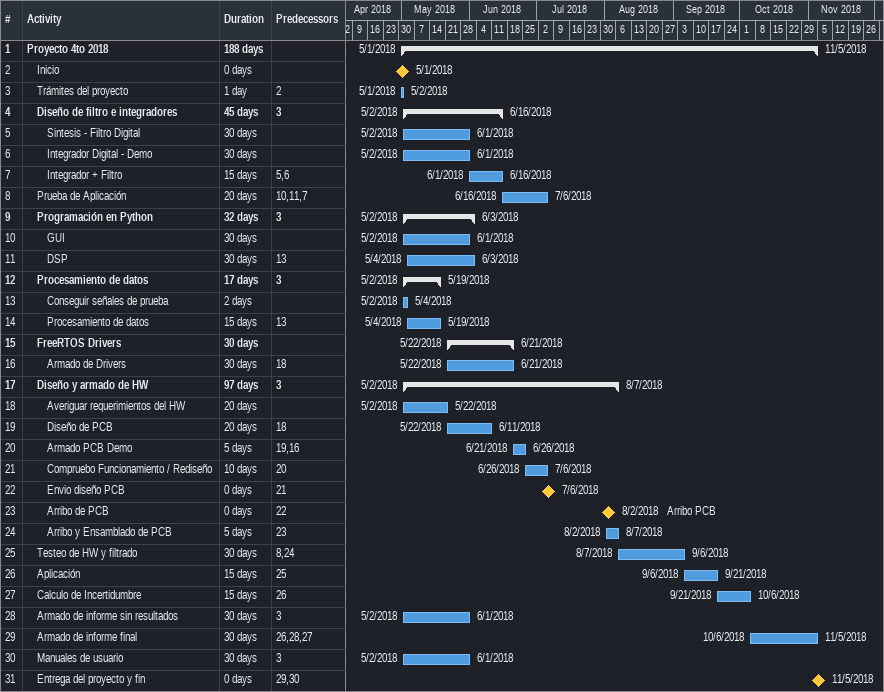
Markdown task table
| ID | Level | Task | Duration | Start | Finish | Predecessors | Resources |
|---|---|---|---|---|---|---|---|
| 1 | 1 | **Proyecto 4to 2018** | 188d | 2018-05-01 | 2018-11-05 |  |  |
| 2 | 2 | Inicio | 0d | 2018-05-01 | 2018-05-01 |  |  |
| 3 | 2 | Trámites del proyecto | 1d | 2018-05-01 | 2018-05-02 | 2 |  |
| 4 | 2 | **Diseño de filtro e integradores** | 45d | 2018-05-02 | 2018-06-16 | 3 |  |
| 5 | 3 | Sintesis - Filtro Digital | 30d | 2018-05-02 | 2018-06-01 |  |  |
| 6 | 3 | Integrador Digital - Demo | 30d | 2018-05-02 | 2018-06-01 |  |  |
| 7 | 3 | Integrador + Filtro | 15d | 2018-06-01 | 2018-06-16 | 5, 6 |  |
| 8 | 2 | Prueba de Aplicación | 20d | 2018-06-16 | 2018-07-06 | 10, 11, 7 |  |
| 9 | 2 | **Programación en Python** | 32d | 2018-05-02 | 2018-06-03 | 3 |  |
| 10 | 3 | GUI | 30d | 2018-05-02 | 2018-06-01 |  |  |
| 11 | 3 | DSP | 30d | 2018-05-04 | 2018-06-03 | 13 |  |
| 12 | 2 | **Procesamiento de datos** | 17d | 2018-05-02 | 2018-05-19 | 3 |  |
| 13 | 3 | Conseguir señales de prueba | 2d | 2018-05-02 | 2018-05-04 |  |  |
| 14 | 3 | Procesamiento de datos | 15d | 2018-05-04 | 2018-05-19 | 13 |  |
| 15 | 2 | **FreeRTOS Drivers** | 30d | 2018-05-22 | 2018-06-21 |  |  |
| 16 | 3 | Armado de Drivers | 30d | 2018-05-22 | 2018-06-21 | 18 |  |
| 17 | 2 | **Diseño y armado de HW** | 97d | 2018-05-02 | 2018-08-07 | 3 |  |
| 18 | 3 | Averiguar requerimientos del HW | 20d | 2018-05-02 | 2018-05-22 |  |  |
| 19 | 3 | Diseño de PCB | 20d | 2018-05-22 | 2018-06-11 | 18 |  |
| 20 | 3 | Armado PCB Demo | 5d | 2018-06-21 | 2018-06-26 | 19, 16 |  |
| 21 | 3 | Compruebo Funcionamiento / Rediseño | 10d | 2018-06-26 | 2018-07-06 | 20 |  |
| 22 | 3 | Envio diseño PCB | 0d | 2018-07-06 | 2018-07-06 | 21 |  |
| 23 | 3 | Arribo de PCB | 0d | 2018-08-02 | 2018-08-02 | 22 | Arribo PCB |
| 24 | 3 | Arribo y Ensamblado de PCB | 5d | 2018-08-02 | 2018-08-07 | 23 |  |
| 25 | 2 | Testeo de HW y filtrado | 30d | 2018-08-07 | 2018-09-06 | 8, 24 |  |
| 26 | 2 | Aplicación | 15d | 2018-09-06 | 2018-09-21 | 25 |  |
| 27 | 2 | Calculo de Incertidumbre | 15d | 2018-09-21 | 2018-10-06 | 26 |  |
| 28 | 2 | Armado de informe sin resultados | 30d | 2018-05-02 | 2018-06-01 | 3 |  |
| 29 | 2 | Armado de informe final | 30d | 2018-10-06 | 2018-11-05 | 26, 28, 27 |  |
| 30 | 2 | Manuales de usuario | 30d | 2018-05-02 | 2018-06-01 | 3 |  |
| 31 | 2 | Entrega del proyecto y fin | 0d | 2018-11-05 | 2018-11-05 | 29, 30 |  |
